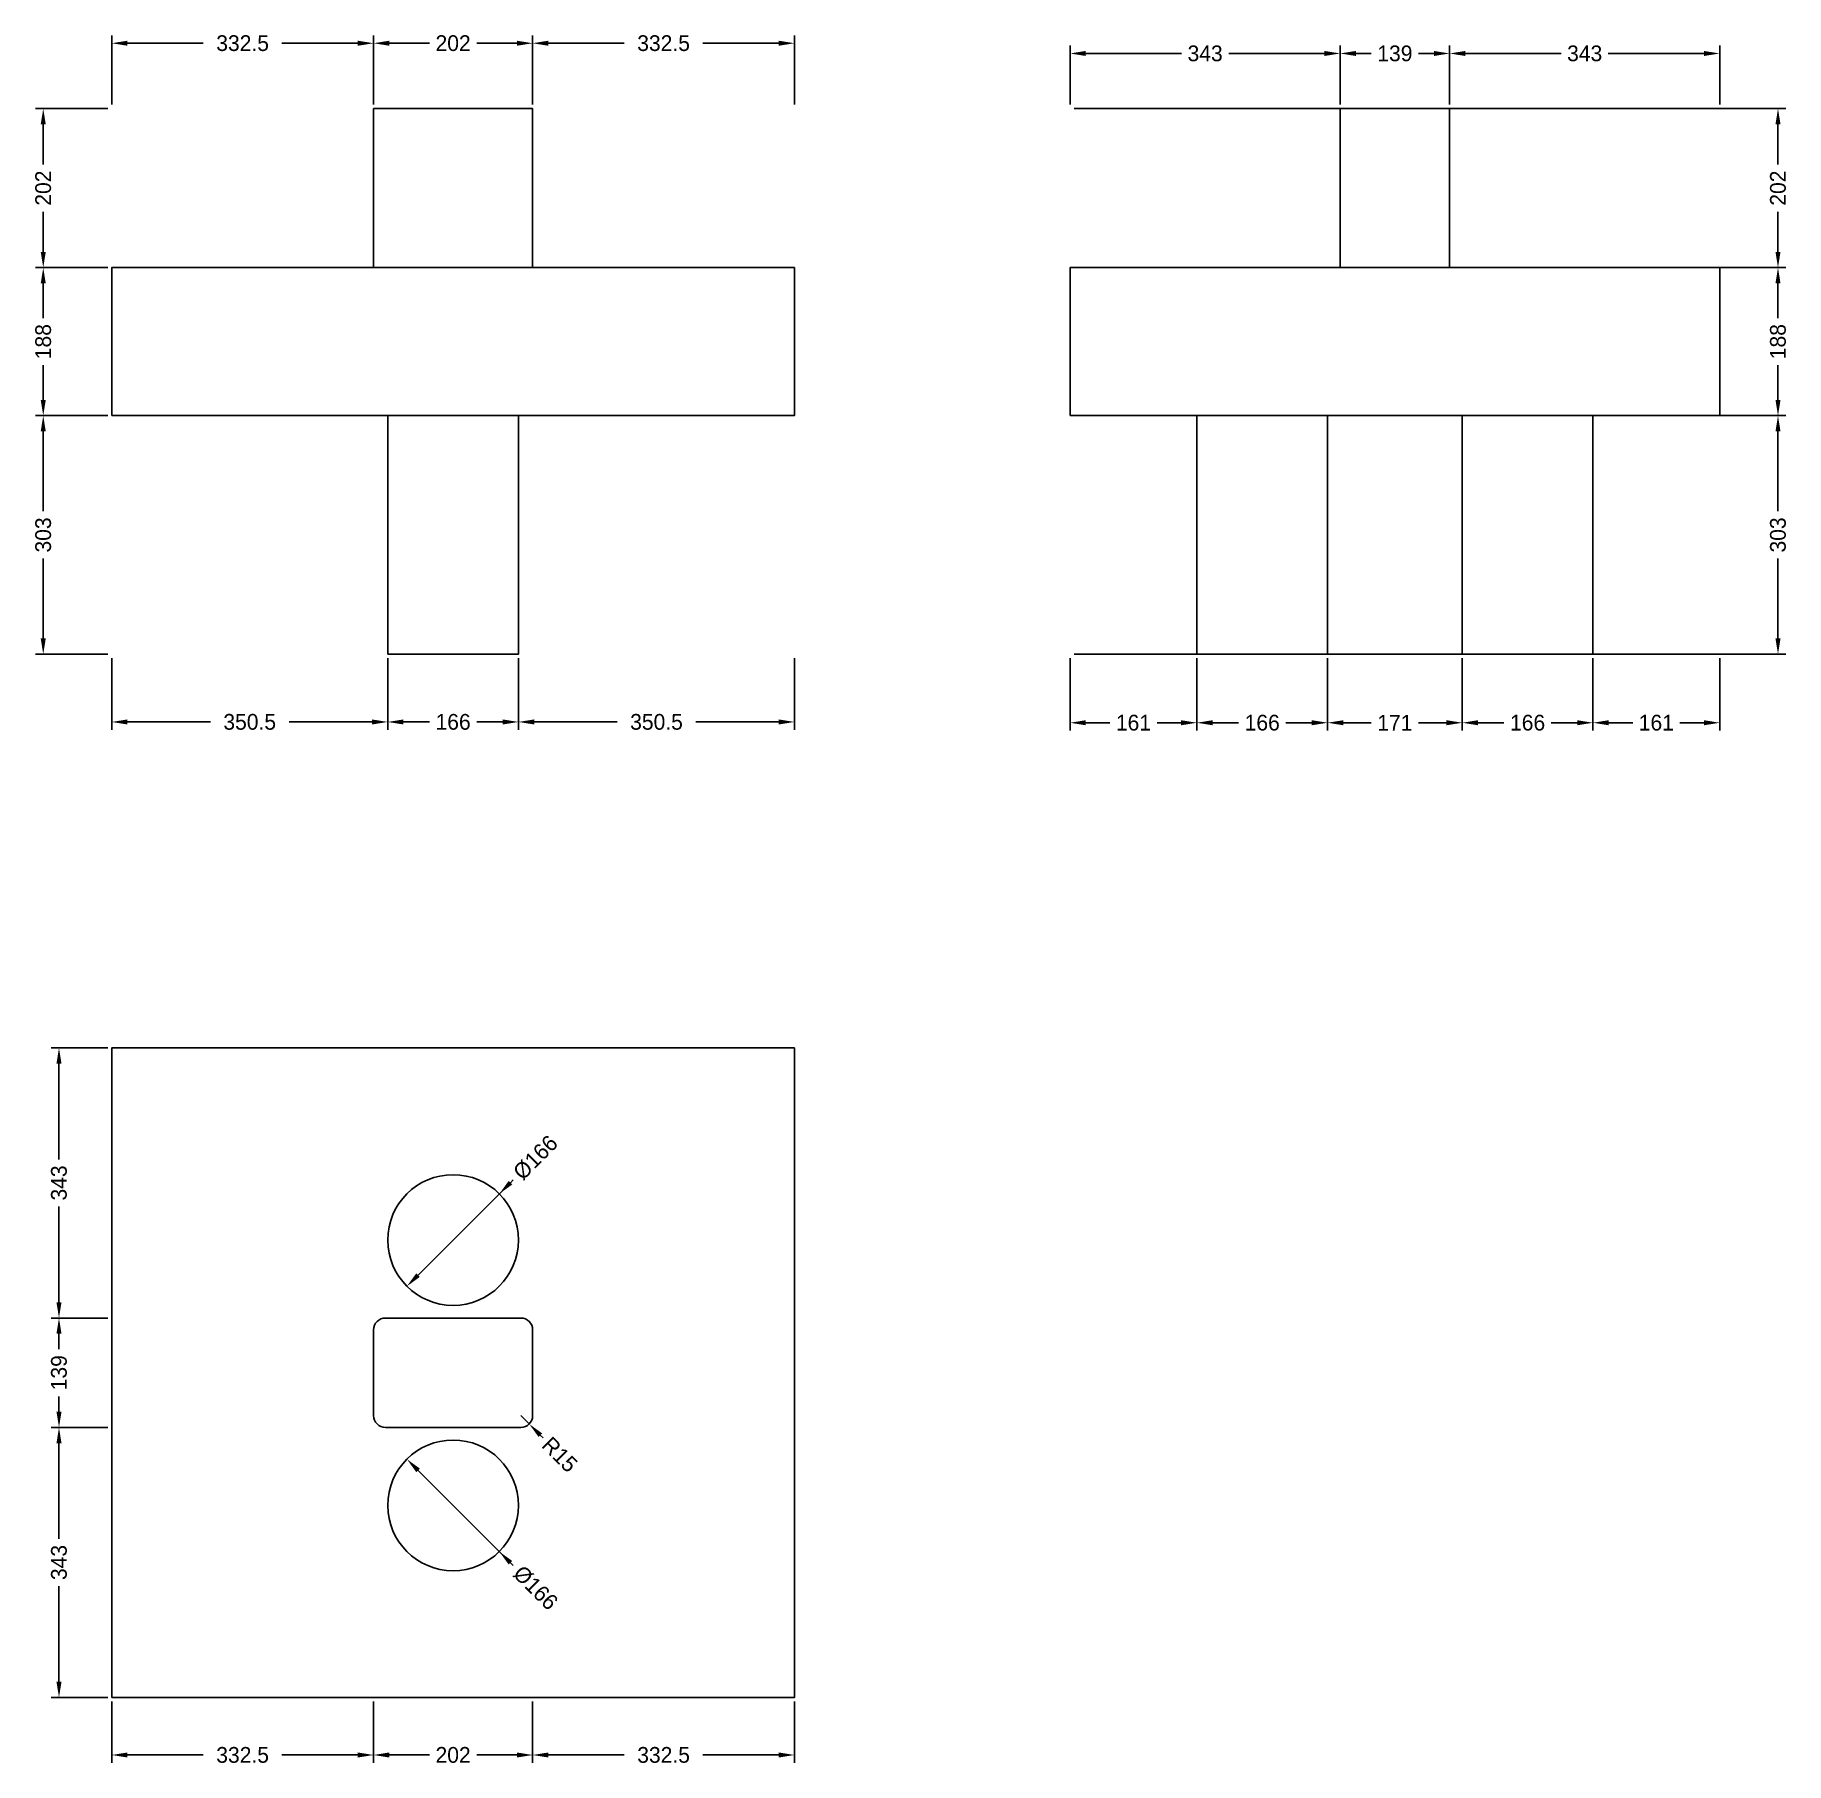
# Model space of a CAD drawing. Header units: metres. Extents: x -97 to 2126, y -83 to 2111.
import ezdxf

# ---------------------------------------------------------------- set-up
doc = ezdxf.new("R2010")
doc.units = ezdxf.units.M
for name, color, linetype in [('chengtai', 7, 'Continuous'), ('dunzhu', 7, 'Continuous'), ('zhuangji', 7, 'Continuous')]:
    doc.layers.add(name, color=color, linetype=linetype)

# ---------------------------------------------------------------- blocks, each defined once
blk = doc.blocks.new('_CLOSEDFILLED')
at = {"color": 0, "linetype": 'BYBLOCK'}
blk.add_solid([(-1, 0.16), (0, 0), (-1, -0.16)], dxfattribs=at)

msp = doc.modelspace()

# ---------------------------------------------------------------- linework, layer by layer
at = {"color": 7}
for p, q in [((0, 2023), (0, 2111)), ((20, 2101), (116.2, 2101)), ((216.2, 2101), (312.5, 2101)), ((332.5, 2023), (332.5, 2111)), ((332.5, 2023), (332.5, 2111)), ((352.5, 2101), (403.5, 2101)), ((463.5, 2101), (514.5, 2101)), ((534.5, 2023), (534.5, 2111)), ((534.5, 2023), (534.5, 2111)), ((554.5, 2101), (650.8, 2101)), ((750.8, 2101), (847, 2101)), ((867, 2023), (867, 2111)), ((1217, 2023), (1217, 2098)), ((1560, 2023), (1560, 2098)), ((1560, 2023), (1560, 2098)), ((1699, 2023), (1699, 2098)), ((1699, 2023), (1699, 2098)), ((2042, 2023), (2042, 2098)), ((1237, 2088), (1358.5, 2088)), ((1418.5, 2088), (1540, 2088)), ((1580, 2088), (1599.5, 2088)), ((1659.5, 2088), (1679, 2088)), ((1719, 2088), (1840.5, 2088)), ((1900.5, 2088), (2022, 2088)), ((-5, 2018), (-97, 2018)), ((1222, 2018), (2126, 2018)), ((-87, 1947), (-87, 1998)), ((2116, 1947), (2116, 1998)), ((-87, 1836), (-87, 1887)), ((2116, 1836), (2116, 1887)), ((-5, 1816), (-97, 1816)), ((-5, 1816), (-97, 1816)), ((1222, 1816), (2126, 1816)), ((1222, 1816), (2126, 1816)), ((-87, 1752), (-87, 1796)), ((2116, 1752), (2116, 1796)), ((-87, 1648), (-87, 1692)), ((2116, 1648), (2116, 1692)), ((-5, 1628), (-97, 1628)), ((-5, 1628), (-97, 1628)), ((1222, 1628), (2126, 1628)), ((1222, 1628), (2126, 1628)), ((-87, 1506.5), (-87, 1608)), ((2116, 1506.5), (2116, 1608)), ((-87, 1345), (-87, 1446.5)), ((2116, 1345), (2116, 1446.5)), ((-5, 1325), (-97, 1325)), ((0, 1320), (0, 1229)), ((350.5, 1320), (350.5, 1229)), ((350.5, 1320), (350.5, 1229)), ((516.5, 1320), (516.5, 1229)), ((516.5, 1320), (516.5, 1229)), ((867, 1320), (867, 1229)), ((1217, 1320), (1217, 1228)), ((1222, 1325), (2126, 1325)), ((1378, 1320), (1378, 1228)), ((1378, 1320), (1378, 1228)), ((1544, 1320), (1544, 1228)), ((1544, 1320), (1544, 1228)), ((1715, 1320), (1715, 1228)), ((1715, 1320), (1715, 1228)), ((1881, 1320), (1881, 1228)), ((1881, 1320), (1881, 1228)), ((2042, 1320), (2042, 1228)), ((20, 1239), (125.2, 1239)), ((225.3, 1239), (330.5, 1239)), ((370.5, 1239), (403.5, 1239)), ((463.5, 1239), (496.5, 1239)), ((536.5, 1239), (641.8, 1239)), ((741.8, 1239), (847, 1239)), ((1237, 1238), (1267.5, 1238)), ((1327.5, 1238), (1358, 1238)), ((1398, 1238), (1431, 1238)), ((1491, 1238), (1524, 1238)), ((1564, 1238), (1599.5, 1238)), ((1659.5, 1238), (1695, 1238)), ((1735, 1238), (1768, 1238)), ((1828, 1238), (1861, 1238)), ((1901, 1238), (1931.5, 1238)), ((1991.5, 1238), (2022, 1238)), ((-5, 825), (-77, 825)), ((-67, 683.5), (-67, 805)), ((506.3, 653.8), (389, 536.5)), ((509.9, 657.4), (506.3, 653.8)), ((-67, 502), (-67, 623.5)), ((-5, 482), (-77, 482)), ((-5, 482), (-77, 482)), ((-67, 442.5), (-67, 462)), ((-67, 363), (-67, 382.5)), ((519.5, 358), (530.1, 347.4)), ((-5, 343), (-77, 343)), ((-5, 343), (-77, 343)), ((-67, 201.5), (-67, 323)), ((547.8, 329.7), (544.2, 333.3)), ((506.3, 171.2), (389, 288.5)), ((509.9, 167.6), (506.3, 171.2)), ((-67, 20), (-67, 141.5)), ((-5, 0), (-77, 0)), ((0, -5), (0, -83)), ((332.5, -5), (332.5, -83)), ((332.5, -5), (332.5, -83)), ((534.5, -5), (534.5, -83)), ((534.5, -5), (534.5, -83)), ((867, -5), (867, -83)), ((20, -73), (116.2, -73)), ((216.2, -73), (312.5, -73)), ((352.5, -73), (403.5, -73)), ((463.5, -73), (514.5, -73)), ((554.5, -73), (650.8, -73)), ((750.8, -73), (847, -73))]:
    msp.add_line(p, q, dxfattribs=at)
at = {"layer": 'chengtai'}
for points in [[(0, 1628), (867, 1628), (867, 1816), (0, 1816), (0, 1628)], [(1217, 1628), (2042, 1628), (2042, 1816), (1217, 1816), (1217, 1628)], [(0, 0), (867, 0), (867, 825), (0, 825), (0, 0)]]:
    msp.add_lwpolyline(points, dxfattribs=at)
at = {"layer": 'Defpoints', "color": 7}
for p in [(0, 2101), (332.5, 2101), (534.5, 2101), (1217, 2088), (1560, 2088), (1699, 2088), (0, 2018), (0, 2018), (332.5, 2018), (332.5, 2018), (534.5, 2018), (534.5, 2018), (867, 2018), (1217, 2018), (1217, 2018), (1560, 2018), (1560, 2018), (1699, 2018), (1699, 2018), (2042, 2018), (-87, 1816), (0, 1816), (0, 1816), (1217, 1816), (1217, 1816), (2116, 1816), (-87, 1628), (0, 1628), (0, 1628), (1217, 1628), (1217, 1628), (2116, 1628), (-87, 1325), (0, 1325), (0, 1325), (350.5, 1325), (350.5, 1325), (516.5, 1325), (516.5, 1325), (867, 1325), (1217, 1325), (1217, 1325), (1378, 1325), (1378, 1325), (1544, 1325), (1544, 1325), (1715, 1325), (1715, 1325), (1881, 1325), (1881, 1325), (2042, 1325), (2116, 1325), (0, 1239), (350.5, 1239), (516.5, 1239), (1217, 1238), (1378, 1238), (1544, 1238), (1715, 1238), (1881, 1238), (0, 825), (492.2, 639.7), (433.5, 581), (-67, 482), (0, 482), (0, 482), (519.5, 358), (-67, 343), (0, 343), (0, 343), (530.1, 347.4), (433.5, 244), (492.2, 185.3), (-67, 0), (0, 0), (0, 0), (332.5, 0), (332.5, 0), (534.5, 0), (534.5, 0), (867, 0), (0, -73), (332.5, -73), (534.5, -73)]:
    msp.add_point(p, dxfattribs=at)
at = {"layer": 'dunzhu'}
for p, q in [((332.5, 467), (332.5, 358)), ((519.5, 482), (347.5, 482)), ((534.5, 358), (534.5, 467)), ((347.5, 343), (519.5, 343))]:
    msp.add_line(p, q, dxfattribs=at)
for points in [[(332.5, 1816), (534.5, 1816), (534.5, 2018), (332.5, 2018), (332.5, 1816)], [(1560, 1816), (1699, 1816), (1699, 2018), (1560, 2018), (1560, 1816)]]:
    msp.add_lwpolyline(points, dxfattribs=at)
for centre, start, end in [((347.5, 467), 90, 180), ((519.5, 467), 0, 90), ((347.5, 358), 180, 270), ((519.5, 358), 270, 360)]:
    msp.add_arc(centre, 15, start, end, dxfattribs=at)
at = {"layer": 'zhuangji'}
for points in [[(350.5, 1325), (516.5, 1325), (516.5, 1628), (350.5, 1628), (350.5, 1325)], [(1378, 1325), (1544, 1325), (1544, 1628), (1378, 1628), (1378, 1325)], [(1715, 1325), (1881, 1325), (1881, 1628), (1715, 1628), (1715, 1325)]]:
    msp.add_lwpolyline(points, dxfattribs=at)
for centre in [(433.5, 581), (433.5, 581), (433.5, 244), (433.5, 244)]:
    msp.add_circle(centre, 83, dxfattribs=at)

# ---------------------------------------------------------------- block references
at = {"color": 7, "xscale": 20, "yscale": 20}
for p, rotation in [((0, 2101), 180), ((332.5, 2101), 180), ((534.5, 2101), 180), ((1217, 2088), 180), ((1560, 2088), 180), ((1699, 2088), 180), ((-87, 2018), 90), ((2116, 2018), 90), ((-87, 1816), 270), ((2116, 1816), 270), ((-87, 1816), 90), ((2116, 1816), 90), ((-87, 1628), 270), ((2116, 1628), 270), ((-87, 1628), 90), ((2116, 1628), 90), ((-87, 1325), 270), ((2116, 1325), 270), ((0, 1239), 180), ((350.5, 1239), 180), ((516.5, 1239), 180), ((1217, 1238), 180), ((1378, 1238), 180), ((1544, 1238), 180), ((1715, 1238), 180), ((1881, 1238), 180), ((-67, 825), 90), ((492.2, 639.7), 225), ((374.8, 522.3), 225), ((-67, 482), 270), ((-67, 482), 90), ((-67, 343), 270), ((-67, 343), 90), ((530.1, 347.4), 134.99999999999986), ((374.8, 302.7), 135), ((492.2, 185.3), 135), ((-67, 0), 270), ((0, -73), 180), ((332.5, -73), 180), ((534.5, -73), 180)]:
    msp.add_blockref('_CLOSEDFILLED', p, dxfattribs=dict(at, rotation=rotation))
for p in [(332.5, 2101), (534.5, 2101), (867, 2101), (1560, 2088), (1699, 2088), (2042, 2088), (350.5, 1239), (516.5, 1239), (867, 1239), (1378, 1238), (1544, 1238), (1715, 1238), (1881, 1238), (2042, 1238), (332.5, -73), (534.5, -73), (867, -73)]:
    msp.add_blockref('_CLOSEDFILLED', p, dxfattribs=at)

# ---------------------------------------------------------------- texts
at = {"color": 7, "char_height": 20, "attachment_point": 5}
for s, insert in [('332.5', (166.2, 2101)), ('202', (433.5, 2101)), ('332.5', (700.8, 2101)), ('343', (1388.5, 2088)), ('139', (1629.5, 2088)), ('343', (1870.5, 2088)), ('350.5', (175.2, 1239)), ('166', (433.5, 1239)), ('350.5', (691.8, 1239)), ('161', (1297.5, 1238)), ('166', (1461, 1238)), ('171', (1629.5, 1238)), ('166', (1798, 1238)), ('161', (1961.5, 1238)), ('332.5', (166.2, -73)), ('202', (433.5, -73)), ('332.5', (700.8, -73))]:
    msp.add_mtext(s, dxfattribs=dict(at, insert=insert))
for s, insert, rotation in [('202', (-87, 1917), 90), ('202', (2116, 1917), 90), ('188', (-87, 1722), 90), ('188', (2116, 1722), 90), ('303', (-87, 1476.5), 90), ('303', (2116, 1476.5), 90), ('%%c166', (538.2, 685.7), 45), ('343', (-67, 653.5), 90), ('139', (-67, 412.5), 90), ('R15', (569, 308.5), 315), ('343', (-67, 171.5), 90), ('%%c166', (538.2, 139.3), 315)]:
    msp.add_mtext(s, dxfattribs=dict(at, insert=insert, rotation=rotation))

doc.saveas('drawing.dxf')
